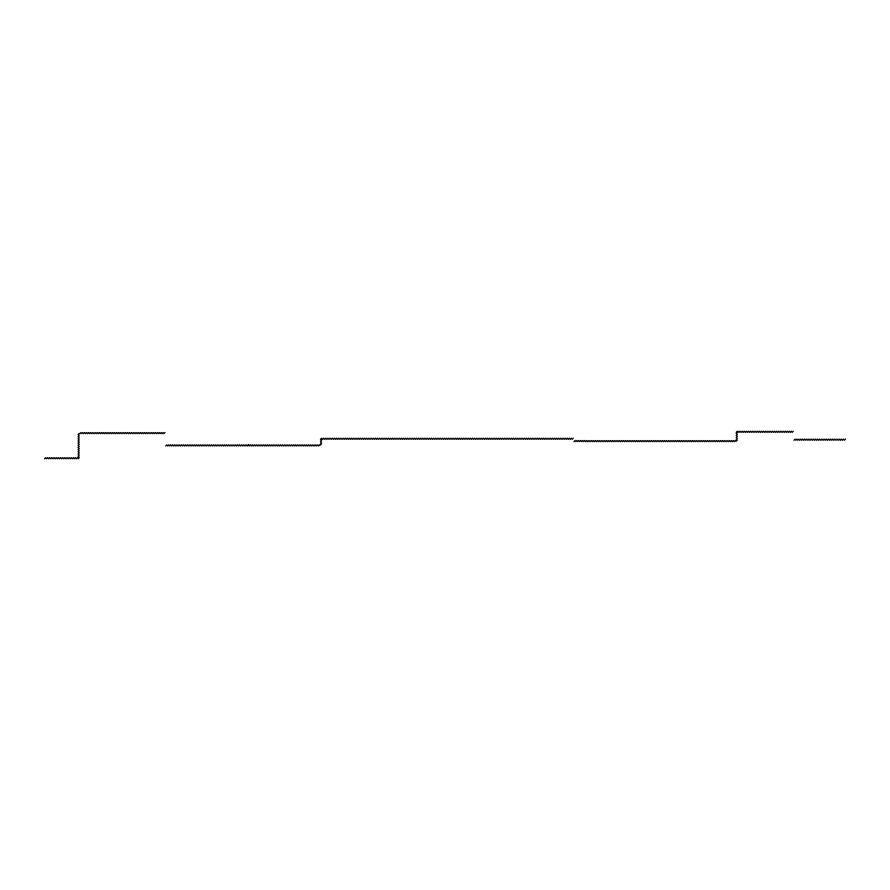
<?xml version="1.0" encoding="UTF-8"?>
<svg xmlns="http://www.w3.org/2000/svg" width="890" height="890" viewBox="0 0 890 890"><rect width="100%" height="100%" fill="white"/><g stroke="black" fill="none" stroke-linecap="round" stroke-linejoin="round"><path stroke-width="1.33" d="M44.5 458.806L45.702 457.616M46.369 458.806L47.559 457.616M48.227 458.806L49.428 457.616M50.096 458.806L51.286 457.616M51.954 458.806L53.155 457.616M53.823 458.806L55.013 457.616M78.053 434.576L79.254 433.374M79.922 433.697L81.124 432.507M55.681 458.806L56.882 457.616M78.053 436.434L79.254 435.243M81.791 433.697L82.981 432.507M57.55 458.806L58.751 457.616M78.053 438.303L79.254 437.101M83.649 433.697L84.85 432.507M59.419 458.806L60.609 457.616M78.053 440.161L79.254 438.97M85.518 433.697L86.708 432.507M61.276 458.806L62.478 457.616M78.053 442.03L79.254 440.828M87.376 433.697L88.577 432.507M63.145 458.806L64.336 457.616M78.053 443.888L79.254 442.697M89.245 433.697L90.446 432.507M65.003 458.806L66.205 457.616M78.053 445.757L79.254 444.555M91.114 433.697L92.304 432.507M66.872 458.806L68.074 457.616M78.053 447.626L79.254 446.424M92.972 433.697L94.173 432.507M68.741 458.806L69.932 457.616M78.053 449.483L79.254 448.293M94.841 433.697L96.031 432.507M70.599 458.806L71.801 457.616M78.053 451.352L79.254 450.151M96.699 433.697L97.9 432.507M72.468 458.806L73.659 457.616M78.053 453.21L79.254 452.02M98.567 433.697L99.758 432.507M74.326 458.806L75.528 457.616M78.053 455.079L79.254 453.878M100.425 433.697L101.627 432.507M76.195 458.806L77.386 457.616M78.053 456.948L79.254 455.747M102.294 433.697L103.496 432.507M78.053 458.806L79.254 457.616M104.163 433.697L105.354 432.507M106.021 433.697L107.223 432.507M107.89 433.697L109.081 432.507M109.748 433.697L110.95 432.507M111.617 433.697L112.808 432.507M113.486 433.697L114.677 432.507M115.344 433.697L116.546 432.507M117.213 433.697L118.403 432.507M119.071 433.697L120.272 432.507M120.94 433.697L122.13 432.507M122.798 433.697L123.999 432.507M124.667 433.697L125.868 432.507M126.536 433.697L127.726 432.507M128.394 433.697L129.595 432.507M130.263 433.697L131.453 432.507M132.121 433.697L133.322 432.507M133.989 433.697L135.18 432.507M135.847 433.697L137.049 432.507M137.716 433.697L138.918 432.507M139.585 433.697L140.776 432.507M141.443 433.697L142.645 432.507M143.312 433.697L144.503 432.507M145.17 433.697L146.372 432.507M147.039 433.697L148.241 432.507M148.908 433.697L150.099 432.507M150.766 433.697L151.968 432.507M152.635 433.697L153.825 432.507M154.493 433.697L155.694 432.507M156.362 433.697L157.552 432.507M158.22 433.697L159.421 432.507M160.089 433.697L161.29 432.507M161.958 433.697L163.148 432.507M163.816 433.697L165.017 432.507M165.685 446.001L166.875 444.8M167.542 446.001L168.744 444.8M169.412 446.001L170.613 444.8M171.281 446.001L172.471 444.8M173.138 446.001L174.34 444.8M175.007 446.001L176.198 444.8M176.865 446.001L178.067 444.8M178.734 446.001L179.925 444.8M180.592 446.001L181.794 444.8M182.461 446.001L183.663 444.8M184.33 446.001L185.52 444.8M186.188 446.001L187.389 444.8M188.057 446.001L189.247 444.8M189.915 446.001L191.116 444.8M191.784 446.001L192.974 444.8M193.653 446.001L194.843 444.8M195.511 446.001L196.712 444.8M197.38 446.001L198.57 444.8M199.238 446.001L200.439 444.8M201.107 446.001L202.297 444.8M202.965 446.001L204.166 444.8M204.834 446.001L206.035 444.8M206.703 446.001L207.893 444.8M208.56 446.001L209.762 444.8M210.429 446.001L211.62 444.8M212.287 446.001L213.489 444.8M214.156 446.001L215.347 444.8M216.014 446.001L217.216 444.8M217.883 446.001L219.085 444.8M219.752 446.001L220.942 444.8M221.61 446.001L222.812 444.8M223.479 446.001L224.669 444.8M225.337 446.001L226.538 444.8M227.206 446.001L228.407 444.8M229.075 446.001L230.265 444.8M230.933 446.001L232.134 444.8M232.802 446.001L233.992 444.8M234.66 446.001L235.861 444.8M236.529 446.001L237.719 444.8M238.387 446.001L239.588 444.8M240.256 446.001L241.457 444.8M242.124 446.001L243.315 444.8M243.982 446.001L245.184 444.8M245.851 446.001L247.042 444.8M248.31 445.401L248.911 444.8L247.709 446.001M249.578 446.001L250.78 444.8M251.447 446.001L252.638 444.8M253.305 446.001L254.507 444.8M255.174 446.001L256.365 444.8M257.032 446.001L258.233 444.8M258.901 446.001L260.091 444.8M260.759 446.001L261.96 444.8M262.628 446.001L263.829 444.8M264.497 446.001L265.687 444.8M266.355 446.001L267.556 444.8M268.224 446.001L269.414 444.8M270.082 446.001L271.283 444.8M271.951 446.001L273.141 444.8M273.82 446.001L275.01 444.8M275.678 446.001L276.879 444.8M277.546 446.001L278.737 444.8M279.404 446.001L280.606 444.8M281.273 446.001L282.464 444.8M283.131 446.001L284.333 444.8M285 446.001L286.202 444.8M286.869 446.001L288.06 444.8M288.727 446.001L289.929 444.8M290.596 446.001L291.786 444.8M292.454 446.001L293.655 444.8M294.323 446.001L295.513 444.8M296.181 446.001L297.382 444.8M298.05 446.001L299.251 444.8M299.919 446.001L301.109 444.8M301.777 446.001L302.978 444.8M303.646 446.001L304.836 444.8M305.504 446.001L306.705 444.8M307.373 446.001L308.574 444.8M309.242 446.001L310.432 444.8M311.099 446.001L312.301 444.8M312.969 446.001L314.159 444.8M320.422 439.36L321.624 438.169M314.826 446.001L316.028 444.8M320.422 441.229L321.624 440.027M322.291 439.36L323.482 438.169M316.695 446.001L317.886 444.8M320.422 443.098L321.624 441.896M324.149 439.36L325.351 438.169M318.553 446.001L319.755 444.8M320.422 444.955L321.624 443.765M326.018 439.36L327.209 438.169M327.876 439.36L329.078 438.169M329.745 439.36L330.947 438.169M331.614 439.36L332.804 438.169M333.472 439.36L334.673 438.169M335.341 439.36L336.531 438.169M337.199 439.36L338.4 438.169M339.068 439.36L340.258 438.169M340.926 439.36L342.127 438.169M342.795 439.36L343.996 438.169M344.664 439.36L345.854 438.169M346.522 439.36L347.723 438.169M348.391 439.36L349.581 438.169M350.248 439.36L351.45 438.169M352.117 439.36L353.308 438.169M353.986 439.36L355.177 438.169M355.844 439.36L357.046 438.169M357.713 439.36L358.904 438.169M359.571 439.36L360.773 438.169M361.44 439.36L362.63 438.169M363.298 439.36L364.5 438.169M365.167 439.36L366.368 438.169M367.036 439.36L368.226 438.169M368.894 439.36L370.095 438.169M370.763 439.36L371.953 438.169M372.621 439.36L373.822 438.169M374.49 439.36L375.68 438.169M376.348 439.36L377.549 438.169M378.217 439.36L379.418 438.169M380.086 439.36L381.276 438.169M381.944 439.36L383.145 438.169M383.812 439.36L385.003 438.169M385.67 439.36L386.872 438.169M387.539 439.36L388.741 438.169M389.408 439.36L390.599 438.169M391.266 439.36L392.468 438.169M393.135 439.36L394.326 438.169M394.993 439.36L396.195 438.169M396.862 439.36L398.053 438.169M398.72 439.36L399.922 438.169M400.589 439.36L401.791 438.169M402.458 439.36L403.648 438.169M404.316 439.36L405.517 438.169M406.185 439.36L407.375 438.169M408.043 439.36L409.244 438.169M409.912 439.36L411.113 438.169M411.781 439.36L412.971 438.169M413.639 439.36L414.84 438.169M415.508 439.36L416.698 438.169M417.366 439.36L418.567 438.169M419.234 439.36L420.425 438.169M421.092 439.36L422.294 438.169M422.961 439.36L424.163 438.169M424.83 439.36L426.021 438.169M426.688 439.36L427.89 438.169M428.557 439.36L429.748 438.169M430.415 439.36L431.617 438.169M432.284 439.36L433.474 438.169M434.153 439.36L435.344 438.169M436.011 439.36L437.213 438.169M437.88 439.36L439.07 438.169M439.738 439.36L440.939 438.169M441.607 439.36L442.797 438.169M443.465 439.36L444.666 438.169M445.334 439.36L446.535 438.169M447.203 439.36L448.393 438.169M449.061 439.36L450.262 438.169M450.93 439.36L452.12 438.169M452.788 439.36L453.989 438.169M454.657 439.36L455.847 438.169M456.526 439.36L457.716 438.169M458.383 439.36L459.585 438.169M460.252 439.36L461.443 438.169M462.11 439.36L463.312 438.169M463.979 439.36L465.17 438.169M465.837 439.36L467.039 438.169M467.706 439.36L468.908 438.169M469.575 439.36L470.766 438.169M471.433 439.36L472.635 438.169M473.302 439.36L474.492 438.169M475.16 439.36L476.361 438.169M477.029 439.36L478.219 438.169M478.887 439.36L480.088 438.169M480.756 439.36L481.957 438.169M482.625 439.36L483.815 438.169M484.483 439.36L485.684 438.169M486.352 439.36L487.542 438.169M488.209 439.36L489.411 438.169M490.079 439.36L491.28 438.169M491.947 439.36L493.138 438.169M493.805 439.36L495.007 438.169M495.674 439.36L496.865 438.169M497.532 439.36L498.734 438.169M499.401 439.36L500.592 438.169M501.259 439.36L502.461 438.169M503.128 439.36L504.33 438.169M504.997 439.36L506.188 438.169M506.855 439.36L508.057 438.169M508.724 439.36L509.914 438.169M510.582 439.36L511.783 438.169M512.451 439.36L513.652 438.169M514.32 439.36L515.51 438.169M516.178 439.36L517.379 438.169M518.047 439.36L519.237 438.169M519.905 439.36L521.106 438.169M521.774 439.36L522.964 438.169M523.632 439.36L524.833 438.169M525.5 439.36L526.702 438.169M527.37 439.36L528.56 438.169M529.227 439.36L530.429 438.169M531.096 439.36L532.287 438.169M532.954 439.36L534.156 438.169M534.823 439.36L536.014 438.169M536.692 439.36L537.883 438.169M538.55 439.36L539.752 438.169M540.419 439.36L541.61 438.169M542.277 439.36L543.479 438.169M544.146 439.36L545.336 438.169M546.004 439.36L547.205 438.169M547.873 439.36L549.074 438.169M549.742 439.36L550.932 438.169M551.6 439.36L552.801 438.169M553.469 439.36L554.659 438.169M555.327 439.36L556.528 438.169M557.196 439.36L558.386 438.169M559.053 439.36L560.255 438.169M560.923 439.36L562.124 438.169M562.792 439.36L563.982 438.169M564.649 439.36L565.851 438.169M566.518 439.36L567.709 438.169M568.376 439.36L569.578 438.169M570.245 439.36L571.447 438.169M572.114 439.36L573.305 438.169M573.972 441.64L575.174 440.439M575.841 441.64L577.031 440.439M577.699 441.64L578.901 440.439M579.568 441.64L580.758 440.439M581.426 441.64L582.627 440.439M583.295 441.64L584.496 440.439M585.164 441.707L586.354 440.505M587.022 441.707L588.223 440.505M588.891 441.707L590.081 440.505M590.749 441.707L591.95 440.505M592.618 441.707L593.819 440.505M594.487 441.707L595.677 440.505M596.345 441.707L597.546 440.505M598.214 441.707L599.404 440.505M600.071 441.707L601.273 440.505M601.94 441.707L603.131 440.505M603.798 441.707L605 440.505M605.667 441.707L606.869 440.505M607.536 441.707L608.727 440.505M609.394 441.707L610.596 440.505M611.263 441.707L612.453 440.505M613.121 441.707L614.323 440.505M614.99 441.707L616.18 440.505M616.859 441.707L618.049 440.505M618.717 441.707L619.918 440.505M620.586 441.707L621.776 440.505M622.444 441.707L623.645 440.505M624.313 441.707L625.503 440.505M626.171 441.707L627.372 440.505M628.04 441.707L629.241 440.505M629.909 441.707L631.099 440.505M631.767 441.707L632.968 440.505M633.635 441.707L634.826 440.505M635.493 441.707L636.695 440.505M637.362 441.707L638.553 440.505M639.22 441.707L640.422 440.505M641.089 441.707L642.291 440.505M642.958 441.707L644.149 440.505M644.816 441.707L646.018 440.505M646.685 441.707L647.875 440.505M648.543 441.707L649.745 440.505M650.412 441.707L651.614 440.505M652.281 441.707L653.471 440.505M654.139 441.707L655.34 440.505M656.008 441.707L657.198 440.505M657.866 441.707L659.067 440.505M659.735 441.707L660.925 440.505M661.593 441.707L662.794 440.505M663.462 441.707L664.663 440.505M665.331 441.707L666.521 440.505M667.189 441.707L668.39 440.505M669.058 441.707L670.248 440.505M670.915 441.707L672.117 440.505M672.784 441.707L673.986 440.505M674.653 441.707L675.844 440.505M676.511 441.707L677.713 440.505M678.38 441.707L679.571 440.505M680.238 441.707L681.44 440.505M682.107 441.707L683.298 440.505M683.965 441.707L685.167 440.505M685.834 441.707L687.035 440.505M687.703 441.707L688.893 440.505M689.561 441.707L690.762 440.505M691.43 441.707L692.62 440.505M693.288 441.707L694.489 440.505M695.157 441.707L696.347 440.505M697.026 441.707L698.216 440.505M698.884 441.707L700.085 440.505M700.753 441.707L701.943 440.505M702.611 441.707L703.812 440.505M704.48 441.707L705.67 440.505M706.337 441.707L707.539 440.505M708.206 441.707L709.408 440.505M710.075 441.707L711.266 440.505M711.933 441.707L713.135 440.505M713.802 441.707L714.993 440.505M715.66 441.707L716.862 440.505M717.529 441.707L718.72 440.505M719.387 441.707L720.589 440.505M721.256 441.707L722.457 440.505M723.125 441.707L724.315 440.505M724.983 441.707L726.184 440.505M726.852 441.707L728.042 440.505M736.175 432.384L737.365 431.194M736.175 433.764L737.365 432.562M728.71 441.707L729.911 440.505M738.033 432.384L739.234 431.194M736.175 435.622L737.365 434.431M730.579 441.707L731.78 440.505M739.902 432.384L741.092 431.194M736.175 437.491L737.365 436.289M732.448 441.707L733.638 440.505M741.759 432.384L742.961 431.194M736.175 439.349L737.365 438.158M734.306 441.707L735.507 440.505M743.628 432.384L744.83 431.194M736.175 441.218L737.365 440.016M745.497 432.384L746.688 431.194M747.355 432.384L748.557 431.194M749.224 432.384L750.415 431.194M751.082 432.384L752.284 431.194M752.951 432.384L754.153 431.194M754.82 432.384L756.01 431.194M756.678 432.384L757.88 431.194M758.547 432.384L759.737 431.194M760.405 432.384L761.606 431.194M762.274 432.384L763.464 431.194M764.132 432.384L765.333 431.194M766.001 432.384L767.202 431.194M767.87 432.384L769.06 431.194M769.728 432.384L770.929 431.194M771.597 432.384L772.787 431.194M773.455 432.384L774.656 431.194M775.323 432.384L776.514 431.194M777.193 432.384L778.383 431.194M779.05 432.384L780.252 431.194M780.919 432.384L782.11 431.194M782.777 432.384L783.979 431.194M784.646 432.384L785.837 431.194M786.504 432.384L787.706 431.194M788.373 432.384L789.575 431.194M790.242 432.384L791.433 431.194M792.1 432.384L793.302 431.194M793.969 440.283L795.159 439.082M795.827 440.283L797.028 439.082M797.696 440.283L798.886 439.082M799.554 440.283L800.755 439.082M801.423 440.283L802.624 439.082M803.292 440.283L804.482 439.082M805.15 440.283L806.351 439.082M807.019 440.283L808.209 439.082M808.877 440.283L810.078 439.082M810.745 440.283L811.947 439.082M812.615 440.283L813.805 439.082M814.472 440.283L815.674 439.082M816.341 440.283L817.532 439.082M818.199 440.283L819.401 439.082M820.068 440.283L821.259 439.082M821.926 440.283L823.128 439.082M823.795 440.283L824.997 439.082M825.664 440.283L826.855 439.082M827.522 440.283L828.723 439.082M829.391 440.283L830.581 439.082M831.249 440.283L832.45 439.082M833.118 440.283L834.319 439.082M834.987 440.283L836.177 439.082M836.845 440.283L838.046 439.082M838.714 440.283L839.904 439.082M840.572 440.283L841.773 439.082M842.441 440.283L843.631 439.082M844.298 440.283L845.5 439.082"/></g></svg>
